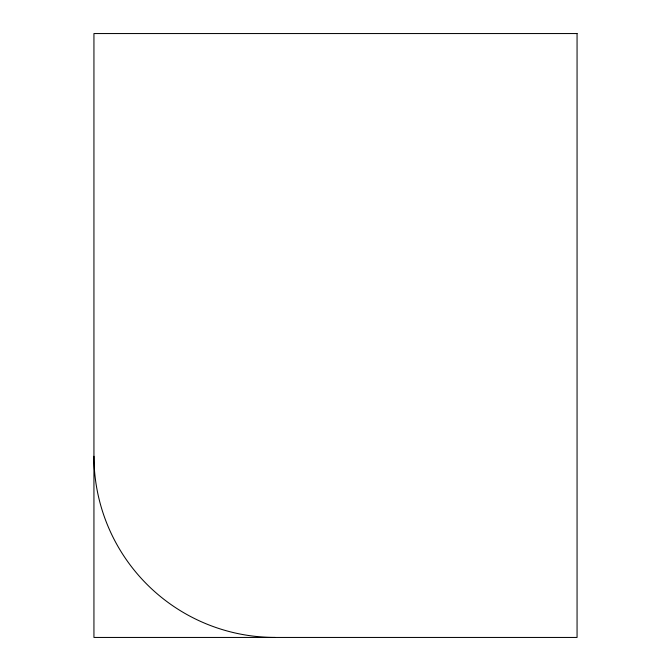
<?xml version="1.0" encoding="UTF-8"?>
<svg xmlns="http://www.w3.org/2000/svg" width="671" height="671" viewBox="0 0 671 671"><rect width="100%" height="100%" fill="white"/><g stroke="black" fill="none" stroke-linecap="round" stroke-linejoin="round"><path stroke-width="1.01" d="M275.11 637.45A181.17 181.17 0 0 1 93.94 456.28M577.06 33.55L93.94 33.55L93.94 637.45L577.06 637.45L577.06 33.55"/></g></svg>
